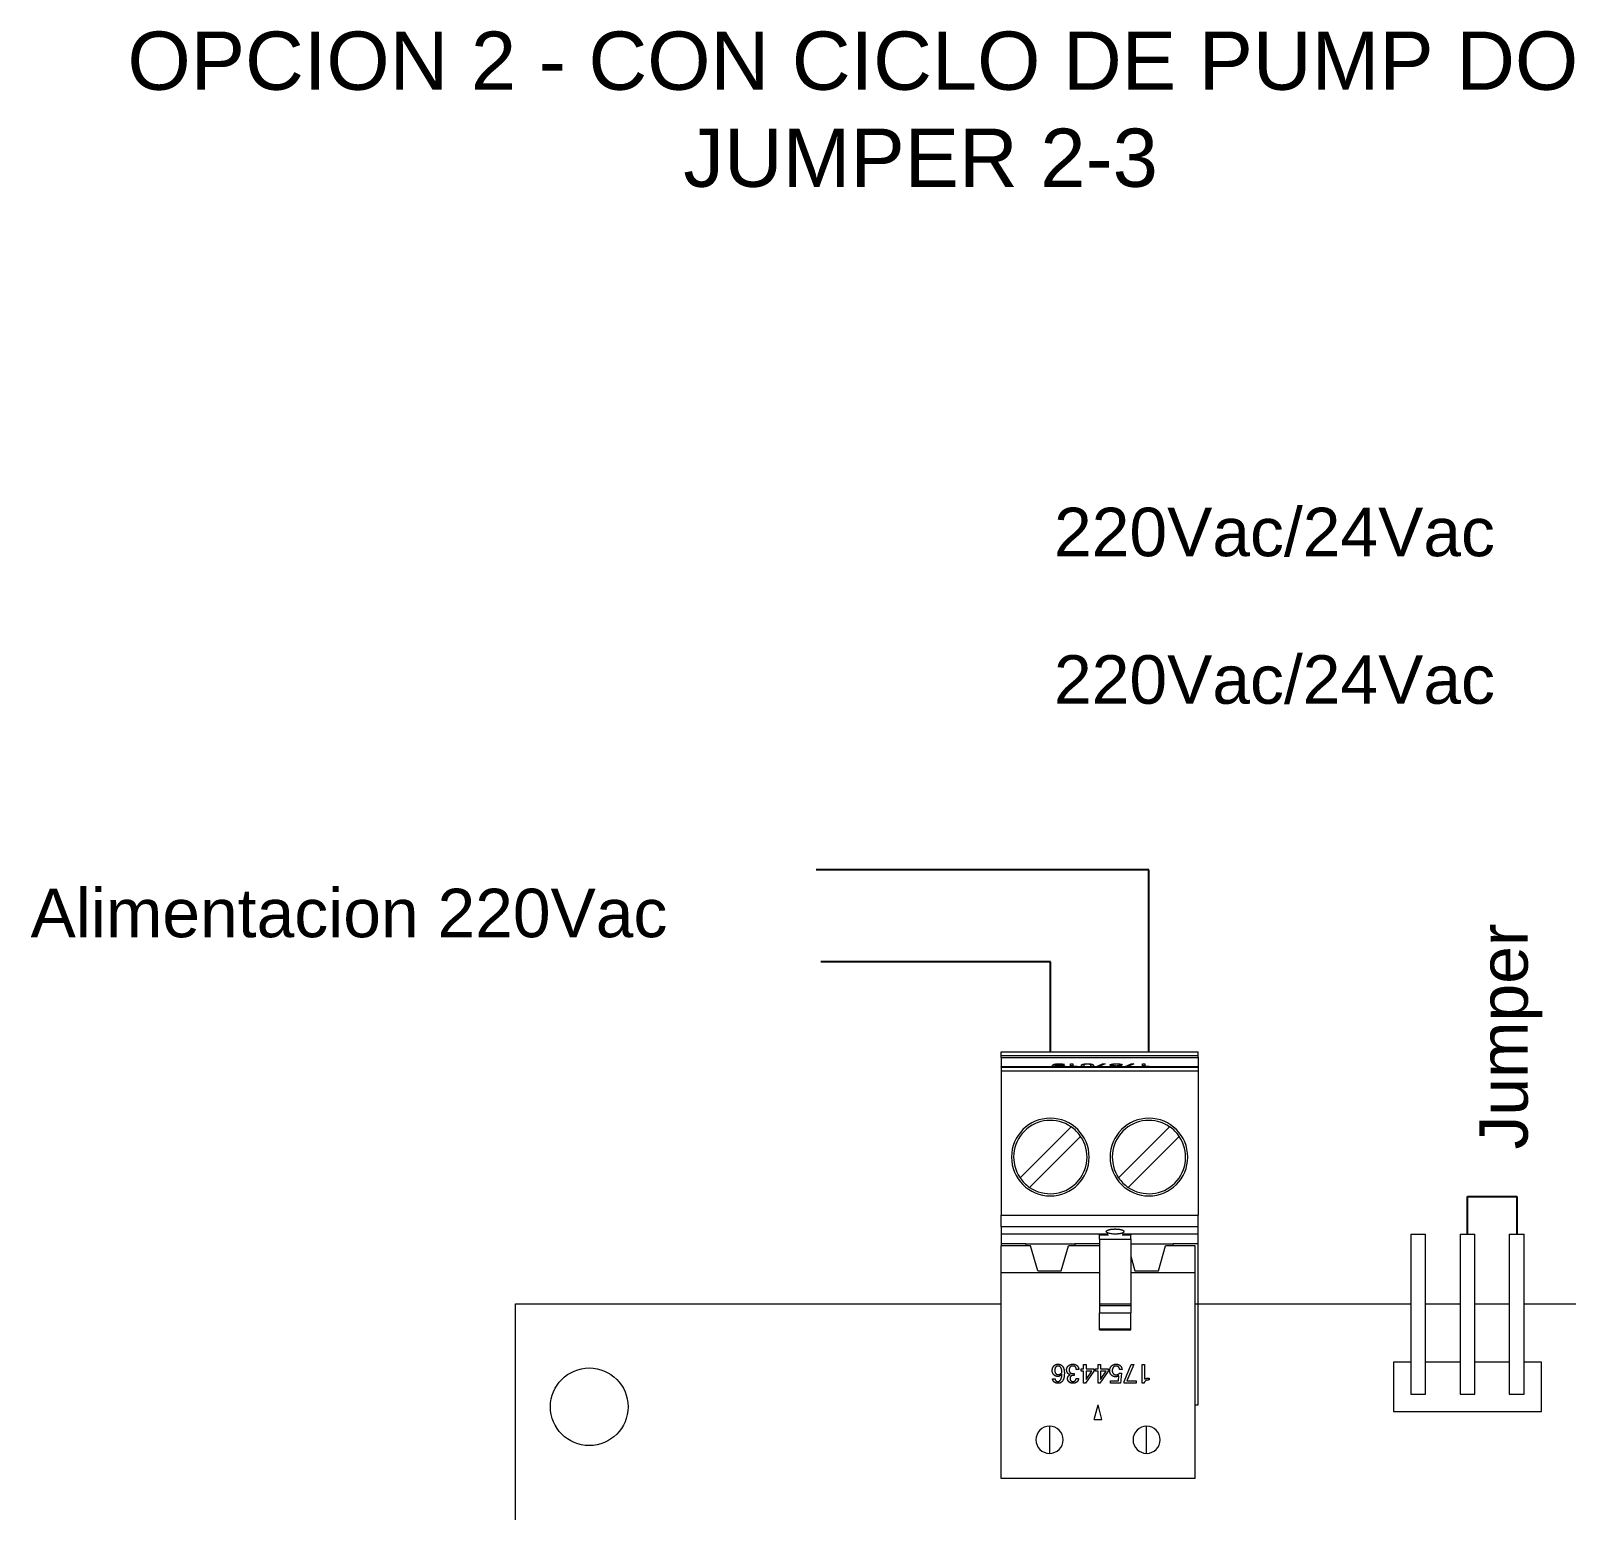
# Model space of a CAD drawing. Header units: millimetres. Extents: x -118 to 1430, y 370 to 1370.
# Drawn here: x 337.7 to 416.8, y 542.9 to 619.2 of the extents above; entities that cross this region are included whole.
import ezdxf

# ---------------------------------------------------------------- set-up
doc = ezdxf.new("R2010")
doc.units = ezdxf.units.MM
doc.layers.add('TANGENT EDGES', color=7, linetype='Continuous', lineweight=0)
doc.layers.add('VISIBLE', color=7, linetype='Continuous', lineweight=0)
doc.styles.get("Standard").update_dxf_attribs({"font": 'arial.ttf'})

msp = doc.modelspace()

# ---------------------------------------------------------------- linework, layer by layer
for p, q in [((395.324, 575.943), (378.182, 575.943)), ((395.324, 566.57), (395.324, 575.943)), ((390.244, 571.196), (378.418, 571.196)), ((390.244, 566.57), (390.244, 571.196)), ((411.73, 557.171), (411.73, 559.1)), ((411.73, 559.1), (414.27, 559.1)), ((414.27, 559.1), (414.27, 557.171))]:
    msp.add_line(p, q)
at = {"layer": 'TANGENT EDGES'}
for p, q in [((387.704, 566.37), (397.864, 566.37)), ((387.704, 565.766), (397.864, 565.766)), ((390.539, 565.804), (390.539, 565.79)), ((390.697, 565.944), (390.697, 565.927)), ((390.701, 565.883), (390.701, 565.866)), ((390.81, 565.8), (390.81, 565.79)), ((390.878, 565.934), (390.878, 565.903)), ((390.902, 565.868), (390.902, 565.79)), ((392.016, 565.805), (392.016, 565.79)), ((392.153, 565.944), (392.153, 565.927)), ((392.29, 565.805), (392.29, 565.79)), ((393.408, 565.927), (393.408, 565.846)), ((393.502, 565.859), (393.502, 565.835)), ((393.645, 565.944), (393.645, 565.927)), ((393.648, 565.849), (393.648, 565.831)), ((393.852, 565.932), (393.852, 565.898)), ((397.864, 565.566), (387.704, 565.566)), ((387.704, 558.14), (397.864, 558.14)), ((392.784, 557.138), (393.232, 557.138)), ((393.936, 557.138), (394.384, 557.138)), ((392.784, 553.115), (394.384, 553.115)), ((392.784, 552.294), (394.384, 552.294)), ((390.204, 547.27), (390.204, 545.87)), ((395.204, 545.87), (395.204, 547.27))]:
    msp.add_line(p, q, dxfattribs=at)
for centre, start, end in [((390.204, 546.57), 90, 270), ((390.204, 546.57), 270, 90), ((395.204, 546.57), 90, 270), ((395.204, 546.57), 270, 90)]:
    msp.add_arc(centre, 0.7, start, end, dxfattribs=at)
at = {"layer": 'VISIBLE'}
for p, q in [((387.704, 566.37), (387.704, 566.57)), ((387.704, 566.57), (397.864, 566.57)), ((397.864, 566.37), (397.864, 566.57)), ((387.704, 566.27), (387.704, 566.37)), ((387.704, 566.27), (387.704, 565.79)), ((387.704, 566.27), (397.864, 566.27)), ((397.864, 565.79), (387.704, 565.79)), ((387.704, 565.766), (387.704, 565.79)), ((387.704, 565.766), (387.704, 565.566)), ((390.459, 565.79), (390.445, 565.793)), ((390.482, 565.848), (390.482, 565.79)), ((390.483, 565.865), (390.483, 565.849)), ((390.968, 565.903), (390.842, 565.903)), ((390.858, 565.828), (390.858, 565.79)), ((391.282, 565.79), (391.282, 565.941)), ((391.282, 565.941), (391.405, 565.941)), ((391.405, 565.843), (391.282, 565.843)), ((391.405, 565.941), (391.405, 565.811)), ((391.405, 565.811), (391.405, 565.79)), ((391.634, 565.819), (391.634, 565.803)), ((391.969, 565.858), (391.969, 565.79)), ((392.337, 565.858), (392.337, 565.79)), ((392.584, 565.79), (392.931, 565.941)), ((392.584, 565.79), (392.584, 565.79)), ((393.068, 565.941), (392.713, 565.795)), ((392.713, 565.795), (392.713, 565.79)), ((392.713, 565.795), (393.202, 565.795)), ((392.931, 565.941), (392.931, 565.885)), ((392.931, 565.941), (393.068, 565.941)), ((393.202, 565.795), (393.202, 565.79)), ((393.365, 565.79), (393.365, 565.795)), ((393.365, 565.795), (393.772, 565.795)), ((393.446, 565.887), (393.446, 565.84)), ((393.772, 565.795), (393.793, 565.841)), ((393.772, 565.795), (393.772, 565.79)), ((393.793, 565.841), (393.793, 565.79)), ((393.82, 565.863), (393.82, 565.79)), ((393.82, 565.863), (393.917, 565.863)), ((393.951, 565.898), (393.824, 565.898)), ((393.917, 565.863), (393.883, 565.79)), ((394.067, 565.79), (394.415, 565.941)), ((394.067, 565.79), (394.067, 565.79)), ((394.552, 565.941), (394.196, 565.795)), ((394.196, 565.795), (394.685, 565.795)), ((394.196, 565.795), (394.196, 565.79)), ((394.415, 565.941), (394.415, 565.885)), ((394.415, 565.941), (394.552, 565.941)), ((394.685, 565.795), (394.685, 565.79)), ((394.991, 565.941), (395.113, 565.941)), ((394.991, 565.79), (394.991, 565.941)), ((395.113, 565.843), (394.991, 565.843)), ((395.113, 565.941), (395.113, 565.811)), ((395.113, 565.811), (395.113, 565.79)), ((395.343, 565.819), (395.343, 565.803)), ((397.864, 566.27), (397.864, 566.37)), ((397.864, 566.27), (397.864, 565.79)), ((397.864, 565.766), (397.864, 565.79)), ((397.864, 565.766), (397.864, 565.566)), ((387.704, 565.566), (387.704, 558.14)), ((397.864, 565.566), (397.864, 558.14)), ((391.311, 562.702), (388.682, 560.073)), ((393.762, 560.073), (396.391, 562.702)), ((389.177, 559.578), (391.806, 562.207)), ((396.886, 562.207), (394.257, 559.578)), ((387.704, 557.54), (387.704, 558.14)), ((397.864, 557.54), (397.864, 558.14)), ((387.704, 557.54), (387.704, 557.17)), ((397.864, 557.54), (387.704, 557.54)), ((393.203, 557.17), (387.704, 557.17)), ((387.704, 557.17), (387.704, 556.67)), ((392.784, 557.17), (392.784, 557.138)), ((392.784, 556.913), (392.784, 557.138)), ((397.864, 557.17), (393.966, 557.17)), ((394.384, 557.17), (394.384, 557.138)), ((394.384, 556.913), (394.384, 557.138)), ((397.864, 557.17), (397.864, 557.54)), ((397.864, 556.67), (397.864, 557.17)), ((408.809, 557.171), (409.571, 557.171)), ((408.809, 557.171), (408.809, 548.919)), ((409.571, 548.919), (409.571, 557.171)), ((411.349, 557.171), (412.111, 557.171)), ((411.349, 557.171), (411.349, 548.919)), ((412.111, 548.919), (412.111, 557.171)), ((413.889, 557.171), (413.889, 548.919)), ((413.889, 557.171), (414.651, 557.171)), ((414.651, 548.919), (414.651, 557.171)), ((387.704, 556.67), (387.704, 556.57)), ((388.989, 556.67), (387.704, 556.67)), ((389.229, 556.57), (387.704, 556.57)), ((387.704, 555.196), (387.704, 556.57)), ((388.989, 556.67), (391.499, 556.67)), ((388.989, 556.67), (388.989, 556.57)), ((389.599, 555.27), (389.229, 556.57)), ((390.809, 555.27), (391.179, 556.57)), ((392.784, 556.57), (391.179, 556.57)), ((392.784, 556.67), (391.499, 556.67)), ((391.499, 556.67), (391.499, 556.57)), ((392.784, 556.913), (392.784, 553.485)), ((392.784, 556.913), (394.384, 556.913)), ((394.384, 556.913), (394.384, 553.485)), ((394.384, 556.67), (396.579, 556.67)), ((395.809, 555.27), (396.179, 556.57)), ((397.704, 556.57), (396.179, 556.57)), ((396.579, 556.57), (396.579, 556.67)), ((397.864, 556.67), (396.579, 556.67)), ((397.704, 555.196), (397.704, 556.57)), ((397.864, 548.37), (397.864, 556.67)), ((394.384, 556.025), (394.599, 555.27)), ((387.704, 555.196), (392.784, 555.196)), ((387.704, 553.57), (387.704, 555.196)), ((389.599, 555.27), (390.809, 555.27)), ((394.384, 555.196), (397.704, 555.196)), ((394.599, 555.27), (395.809, 555.27)), ((397.704, 553.57), (397.704, 555.196)), ((362.689, 553.57), (387.704, 553.57)), ((362.689, 553.57), (387.704, 553.57)), ((362.689, 466.97), (362.689, 553.57)), ((387.704, 544.57), (387.704, 553.57)), ((392.784, 553.57), (394.384, 553.57)), ((392.784, 553.485), (392.784, 553.115)), ((392.784, 553.485), (394.384, 553.485)), ((392.784, 552.294), (392.784, 553.115)), ((394.384, 553.485), (394.384, 553.115)), ((394.384, 552.294), (394.384, 553.115)), ((397.704, 544.57), (397.704, 553.57)), ((397.704, 553.57), (408.809, 553.57)), ((409.571, 553.57), (411.349, 553.57)), ((409.571, 553.57), (411.349, 553.57)), ((412.111, 553.57), (413.889, 553.57)), ((412.111, 553.57), (413.889, 553.57)), ((414.651, 553.57), (432.952, 553.57)), ((392.784, 552.23), (392.784, 552.294)), ((392.784, 552.23), (394.384, 552.23)), ((394.384, 552.23), (394.384, 552.294)), ((391.418, 549.985), (391.465, 549.985)), ((391.465, 549.89), (391.437, 549.89)), ((391.465, 549.985), (391.465, 549.89)), ((391.709, 550.199), (391.582, 550.199)), ((391.83, 550.223), (391.959, 550.223)), ((391.83, 550.115), (391.83, 550.223)), ((391.959, 550.115), (391.83, 550.115)), ((391.959, 550.451), (392.082, 550.451)), ((391.959, 550.223), (391.959, 550.451)), ((391.959, 549.484), (391.959, 550.115)), ((392.489, 550.115), (392.055, 549.484)), ((392.082, 550.451), (392.082, 550.223)), ((392.082, 550.223), (392.489, 550.223)), ((392.082, 549.677), (392.375, 550.115)), ((392.082, 550.115), (392.082, 549.677)), ((392.375, 550.115), (392.082, 550.115)), ((392.489, 550.223), (392.489, 550.115)), ((392.572, 550.223), (392.7, 550.223)), ((392.572, 550.115), (392.572, 550.223)), ((392.7, 550.115), (392.572, 550.115)), ((392.7, 550.223), (392.7, 550.451)), ((392.7, 550.451), (392.823, 550.451)), ((392.7, 549.484), (392.7, 550.115)), ((393.231, 550.115), (392.797, 549.484)), ((392.823, 550.451), (392.823, 550.223)), ((392.823, 550.223), (393.231, 550.223)), ((392.823, 550.115), (392.823, 549.677)), ((392.823, 549.677), (393.116, 550.115)), ((393.116, 550.115), (392.823, 550.115)), ((393.231, 550.223), (393.231, 550.115)), ((393.757, 549.609), (393.778, 549.874)), ((393.806, 550), (393.903, 550)), ((393.937, 550.2), (393.81, 550.2)), ((393.903, 550), (393.862, 549.496)), ((394.053, 549.582), (394.4, 550.451)), ((394.537, 550.451), (394.181, 549.609)), ((394.4, 550.451), (394.537, 550.451)), ((394.976, 549.48), (394.976, 550.451)), ((394.976, 550.451), (395.099, 550.451)), ((395.099, 550.451), (395.099, 549.7)), ((407.92, 550.57), (407.92, 548.03)), ((408.809, 550.57), (407.92, 550.57)), ((411.349, 550.57), (409.571, 550.57)), ((413.889, 550.57), (412.111, 550.57)), ((415.54, 550.57), (414.651, 550.57)), ((415.54, 548.03), (415.54, 550.57)), ((390.357, 549.717), (390.483, 549.717)), ((391.571, 549.728), (391.697, 549.728)), ((392.055, 549.484), (391.959, 549.484)), ((392.797, 549.484), (392.7, 549.484)), ((393.35, 549.496), (393.35, 549.609)), ((393.35, 549.609), (393.757, 549.609)), ((393.862, 549.496), (393.35, 549.496)), ((394.053, 549.496), (394.053, 549.582)), ((394.671, 549.496), (394.053, 549.496)), ((394.181, 549.609), (394.671, 549.609)), ((394.671, 549.609), (394.671, 549.496)), ((395.071, 549.48), (394.976, 549.48)), ((395.328, 549.749), (395.328, 549.653)), ((392.503, 547.62), (392.704, 548.37)), ((392.905, 547.62), (392.704, 548.37)), ((397.704, 548.37), (397.864, 548.37)), ((408.809, 548.919), (409.571, 548.919)), ((411.349, 548.919), (412.111, 548.919)), ((413.889, 548.919), (414.651, 548.919)), ((392.503, 547.62), (392.905, 547.62)), ((407.92, 548.03), (415.54, 548.03)), ((397.704, 544.57), (387.704, 544.57))]:
    msp.add_line(p, q, dxfattribs=at)
msp.add_circle((366.489, 548.27), 2, dxfattribs=at)
for centre, radius, start, end in [((390.244, 561.14), 2, 90, 270), ((390.244, 561.14), 1.891, 135, 214.33655), ((390.244, 561.14), 1.891, 55.66345, 135), ((390.244, 561.14), 2, 270, 90), ((390.244, 561.14), 1.891, 34.33655, 55.66345), ((395.324, 561.14), 2, 90, 270), ((395.324, 561.14), 1.891, 135, 214.33655), ((395.324, 561.14), 1.891, 55.66345, 135), ((395.324, 561.14), 2, 270, 90), ((395.324, 561.14), 1.891, 34.33655, 55.66345), ((390.244, 561.14), 1.891, 315, 34.33655), ((395.324, 561.14), 1.891, 315, 34.33655), ((390.244, 561.14), 1.891, 214.33655, 235.66345), ((390.244, 561.14), 1.891, 235.66345, 315), ((395.324, 561.14), 1.891, 214.33655, 235.66345), ((395.324, 561.14), 1.891, 235.66345, 315)]:
    msp.add_arc(centre, radius, start, end, dxfattribs=at)
for points in [[(390.359, 565.853), (390.359, 565.944), (390.697, 565.944)], [(390.445, 565.793), (390.359, 565.814), (390.359, 565.853)], [(390.401, 565.807), (390.431, 565.822), (390.482, 565.831)], [(390.679, 565.866), (390.578, 565.866), (390.482, 565.848)], [(390.482, 565.848), (390.484, 565.82), (390.539, 565.804)], [(390.548, 565.911), (390.494, 565.895), (390.483, 565.865)], [(390.483, 565.865), (390.578, 565.883), (390.701, 565.883)], [(390.539, 565.804), (390.58, 565.793), (390.642, 565.79)], [(390.69, 565.927), (390.602, 565.927), (390.548, 565.911)], [(390.809, 565.855), (390.761, 565.866), (390.679, 565.866)], [(390.842, 565.903), (390.826, 565.927), (390.69, 565.927)], [(390.697, 565.944), (390.804, 565.944), (390.878, 565.934)], [(390.701, 565.883), (390.82, 565.883), (390.902, 565.868)], [(390.725, 565.79), (390.776, 565.792), (390.81, 565.8)], [(390.858, 565.828), (390.858, 565.845), (390.809, 565.855)], [(390.81, 565.8), (390.858, 565.811), (390.858, 565.828)], [(390.878, 565.934), (390.953, 565.923), (390.968, 565.903)], [(390.902, 565.868), (390.984, 565.853), (390.984, 565.829)], [(390.984, 565.829), (390.984, 565.806), (390.908, 565.79)], [(391.405, 565.811), (391.479, 565.819), (391.634, 565.819)], [(391.634, 565.803), (391.49, 565.803), (391.424, 565.79)], [(391.842, 565.858), (391.842, 565.944), (392.153, 565.944)], [(391.936, 565.79), (391.842, 565.811), (391.842, 565.858)], [(391.88, 565.809), (391.912, 565.825), (391.969, 565.834)], [(392.016, 565.912), (391.969, 565.897), (391.969, 565.858)], [(391.969, 565.858), (391.969, 565.82), (392.016, 565.805)], [(392.153, 565.927), (392.063, 565.927), (392.016, 565.912)], [(392.016, 565.805), (392.052, 565.793), (392.113, 565.79)], [(392.153, 565.944), (392.464, 565.944), (392.464, 565.858)], [(392.29, 565.912), (392.243, 565.927), (392.153, 565.927)], [(392.194, 565.79), (392.254, 565.793), (392.29, 565.805)], [(392.337, 565.858), (392.337, 565.897), (392.29, 565.912)], [(392.29, 565.805), (392.337, 565.82), (392.337, 565.858)], [(392.337, 565.834), (392.395, 565.825), (392.426, 565.809)], [(392.464, 565.858), (392.464, 565.811), (392.371, 565.79)], [(393.319, 565.885), (393.319, 565.91), (393.408, 565.927)], [(393.408, 565.846), (393.319, 565.86), (393.319, 565.885)], [(393.408, 565.927), (393.497, 565.944), (393.645, 565.944)], [(393.615, 565.831), (393.496, 565.831), (393.408, 565.846)], [(393.501, 565.916), (393.446, 565.904), (393.446, 565.887)], [(393.446, 565.887), (393.446, 565.869), (393.502, 565.859)], [(393.645, 565.927), (393.556, 565.927), (393.501, 565.916)], [(393.502, 565.859), (393.558, 565.849), (393.648, 565.849)], [(393.793, 565.841), (393.722, 565.831), (393.615, 565.831)], [(393.645, 565.944), (393.766, 565.944), (393.852, 565.932)], [(393.764, 565.92), (393.714, 565.927), (393.645, 565.927)], [(393.648, 565.849), (393.75, 565.849), (393.82, 565.863)], [(393.824, 565.898), (393.814, 565.913), (393.764, 565.92)], [(393.852, 565.932), (393.938, 565.921), (393.951, 565.898)], [(395.113, 565.811), (395.188, 565.819), (395.343, 565.819)], [(395.343, 565.803), (395.198, 565.803), (395.133, 565.79)], [(390.341, 550.14), (390.341, 550.276), (390.422, 550.371)], [(390.423, 549.919), (390.341, 550.006), (390.341, 550.14)], [(390.422, 550.371), (390.504, 550.467), (390.639, 550.467)], [(390.625, 549.832), (390.505, 549.832), (390.423, 549.919)], [(390.515, 550.307), (390.468, 550.243), (390.468, 550.148)], [(390.468, 550.148), (390.468, 550.052), (390.516, 549.99)], [(390.642, 550.371), (390.563, 550.371), (390.515, 550.307)], [(390.516, 549.99), (390.565, 549.928), (390.646, 549.928)], [(390.842, 549.935), (390.747, 549.832), (390.625, 549.832)], [(390.966, 550.004), (390.966, 549.48), (390.629, 549.48)], [(390.639, 550.467), (390.794, 550.467), (390.88, 550.347)], [(390.787, 550.283), (390.733, 550.371), (390.642, 550.371)], [(390.646, 549.928), (390.747, 549.928), (390.843, 550.031)], [(390.778, 549.669), (390.832, 549.762), (390.842, 549.935)], [(390.843, 550.031), (390.841, 550.195), (390.787, 550.283)], [(390.88, 550.347), (390.966, 550.228), (390.966, 550.004)], [(391.083, 550.169), (391.083, 550.302), (391.174, 550.384)], [(391.131, 550.015), (391.083, 550.081), (391.083, 550.169)], [(391.265, 549.927), (391.178, 549.949), (391.131, 550.015)], [(391.132, 549.728), (391.132, 549.789), (391.165, 549.843)], [(391.165, 549.843), (391.197, 549.898), (391.265, 549.927)], [(391.174, 550.384), (391.264, 550.467), (391.399, 550.467)], [(391.262, 550.315), (391.211, 550.26), (391.211, 550.172)], [(391.211, 550.172), (391.211, 550.082), (391.264, 550.034)], [(391.437, 549.89), (391.259, 549.89), (391.259, 549.725)], [(391.399, 550.371), (391.313, 550.371), (391.262, 550.315)], [(391.264, 550.034), (391.317, 549.985), (391.418, 549.985)], [(391.399, 550.467), (391.533, 550.467), (391.618, 550.393)], [(391.535, 550.32), (391.487, 550.371), (391.399, 550.371)], [(391.582, 550.199), (391.582, 550.269), (391.535, 550.32)], [(391.618, 550.393), (391.703, 550.32), (391.709, 550.199)], [(393.304, 550.126), (393.304, 550.273), (393.394, 550.37)], [(393.393, 549.902), (393.304, 549.986), (393.304, 550.126)], [(393.601, 549.817), (393.482, 549.817), (393.393, 549.902)], [(393.394, 550.37), (393.483, 550.467), (393.63, 550.467)], [(393.487, 550.303), (393.432, 550.236), (393.432, 550.138)], [(393.432, 550.138), (393.432, 550.037), (393.488, 549.979)], [(393.63, 550.371), (393.542, 550.371), (393.487, 550.303)], [(393.488, 549.979), (393.544, 549.921), (393.633, 549.921)], [(393.778, 549.874), (393.707, 549.817), (393.601, 549.817)], [(393.63, 550.467), (393.751, 550.467), (393.837, 550.4)], [(393.75, 550.329), (393.7, 550.371), (393.63, 550.371)], [(393.633, 549.921), (393.735, 549.921), (393.806, 550)], [(393.81, 550.2), (393.8, 550.287), (393.75, 550.329)], [(393.837, 550.4), (393.923, 550.333), (393.937, 550.2)], [(390.447, 549.54), (390.373, 549.6), (390.357, 549.717)], [(390.629, 549.48), (390.522, 549.48), (390.447, 549.54)], [(390.483, 549.717), (390.499, 549.576), (390.635, 549.576)], [(390.635, 549.576), (390.723, 549.576), (390.778, 549.669)], [(391.207, 549.549), (391.132, 549.619), (391.132, 549.728)], [(391.41, 549.48), (391.283, 549.48), (391.207, 549.549)], [(391.259, 549.725), (391.259, 549.653), (391.298, 549.614)], [(391.298, 549.614), (391.337, 549.576), (391.408, 549.576)], [(391.408, 549.576), (391.553, 549.576), (391.571, 549.728)], [(391.604, 549.543), (391.526, 549.48), (391.41, 549.48)], [(391.697, 549.728), (391.683, 549.607), (391.604, 549.543)], [(395.328, 549.653), (395.104, 549.653), (395.071, 549.48)], [(395.099, 549.7), (395.173, 549.749), (395.328, 549.749)]]:
    msp.add_open_spline(points, degree=2, dxfattribs=at)
for points, knots in [([(393.13, 557.284), (393.128, 557.289), (393.127, 557.293), (393.126, 557.297), (393.126, 557.302), (393.126, 557.307), (393.128, 557.312), (393.129, 557.317), (393.131, 557.322), (393.135, 557.328), (393.139, 557.333), (393.143, 557.338), (393.149, 557.343)], [0.6597773, 0.6597773, 0.6597773, 0.6597773, 0.7028642, 0.7028642, 0.7028642, 0.7568669, 0.7568669, 0.7568669, 0.8111794, 0.8111794, 0.8111794, 0.8654371, 0.8654371, 0.8654371, 0.8654371]), ([(393.584, 557.17), (393.566, 557.17), (393.548, 557.171), (393.53, 557.171), (393.512, 557.172), (393.495, 557.173), (393.477, 557.174), (393.442, 557.176), (393.408, 557.18), (393.376, 557.185), (393.344, 557.189), (393.314, 557.195), (393.287, 557.202), (393.273, 557.205), (393.26, 557.209), (393.248, 557.212), (393.236, 557.216), (393.224, 557.22), (393.213, 557.224), (393.203, 557.229), (393.193, 557.233), (393.184, 557.237), (393.175, 557.242), (393.168, 557.247), (393.161, 557.251), (393.154, 557.256), (393.148, 557.261), (393.143, 557.266), (393.138, 557.271), (393.134, 557.276), (393.131, 557.281), (393.131, 557.282), (393.13, 557.283), (393.13, 557.284)], [0, 0, 0, 0, 0.054, 0.054, 0.054, 0.1081119, 0.1081119, 0.1081119, 0.2160335, 0.2160335, 0.2160335, 0.3239429, 0.3239429, 0.3239429, 0.3778641, 0.3778641, 0.3778641, 0.4319972, 0.4319972, 0.4319972, 0.4862463, 0.4862463, 0.4862463, 0.5402406, 0.5402406, 0.5402406, 0.5943776, 0.5943776, 0.5943776, 0.6487161, 0.6487161, 0.6487161, 0.6597773, 0.6597773, 0.6597773, 0.6597773]), ([(393.149, 557.343), (393.152, 557.346), (393.156, 557.348), (393.16, 557.351), (393.164, 557.354), (393.169, 557.357), (393.174, 557.36), (393.179, 557.363), (393.184, 557.366), (393.189, 557.368), (393.195, 557.371), (393.201, 557.374), (393.207, 557.376), (393.213, 557.379), (393.22, 557.381), (393.227, 557.384), (393.234, 557.386), (393.241, 557.389), (393.248, 557.391), (393.263, 557.395), (393.279, 557.4), (393.296, 557.404)], [0.8611269, 0.8611269, 0.8611269, 0.8611269, 0.8938324, 0.8938324, 0.8938324, 0.9265792, 0.9265792, 0.9265792, 0.959467, 0.959467, 0.959467, 0.9924119, 0.9924119, 0.9924119, 1.0253249, 1.0253249, 1.0253249, 1.0581198, 1.0581198, 1.0581198, 1.1235306, 1.1235306, 1.1235306, 1.1235306]), ([(393.296, 557.404), (393.306, 557.406), (393.317, 557.408), (393.327, 557.41), (393.338, 557.412), (393.349, 557.414), (393.36, 557.416), (393.372, 557.418), (393.383, 557.42), (393.395, 557.421), (393.407, 557.423), (393.419, 557.424), (393.431, 557.425), (393.444, 557.427), (393.456, 557.428), (393.469, 557.429), (393.481, 557.43), (393.494, 557.43), (393.507, 557.431), (393.519, 557.432), (393.532, 557.432), (393.545, 557.432), (393.558, 557.433), (393.571, 557.433), (393.584, 557.433)], [1.1221288, 1.1221288, 1.1221288, 1.1221288, 1.1611473, 1.1611473, 1.1611473, 1.2000646, 1.2000646, 1.2000646, 1.2390162, 1.2390162, 1.2390162, 1.2780027, 1.2780027, 1.2780027, 1.316905, 1.316905, 1.316905, 1.3558904, 1.3558904, 1.3558904, 1.394915, 1.394915, 1.394915, 1.4338398, 1.4338398, 1.4338398, 1.4338398]), ([(393.584, 557.433), (393.596, 557.433), (393.608, 557.433), (393.62, 557.432), (393.632, 557.432), (393.644, 557.432), (393.656, 557.431), (393.668, 557.431), (393.679, 557.43), (393.691, 557.429), (393.703, 557.428), (393.714, 557.428), (393.725, 557.426), (393.737, 557.425), (393.748, 557.424), (393.759, 557.423), (393.77, 557.422), (393.781, 557.42), (393.792, 557.419), (393.802, 557.417), (393.813, 557.415), (393.823, 557.414), (393.833, 557.412), (393.843, 557.41), (393.853, 557.408), (393.862, 557.406), (393.872, 557.404), (393.881, 557.402), (393.89, 557.399), (393.899, 557.397), (393.907, 557.395), (393.916, 557.392), (393.924, 557.39), (393.932, 557.387), (393.939, 557.385), (393.947, 557.382), (393.954, 557.379), (393.961, 557.376), (393.968, 557.373), (393.974, 557.371), (393.98, 557.368), (393.986, 557.365), (393.992, 557.362), (393.997, 557.358), (394.002, 557.355), (394.007, 557.352), (394.011, 557.349), (394.016, 557.346), (394.019, 557.343)], [1.4329539, 1.4329539, 1.4329539, 1.4329539, 1.4688088, 1.4688088, 1.4688088, 1.5047575, 1.5047575, 1.5047575, 1.5406875, 1.5406875, 1.5406875, 1.5764951, 1.5764951, 1.5764951, 1.6123262, 1.6123262, 1.6123262, 1.6481983, 1.6481983, 1.6481983, 1.6840015, 1.6840015, 1.6840015, 1.7198212, 1.7198212, 1.7198212, 1.7556962, 1.7556962, 1.7556962, 1.7915158, 1.7915158, 1.7915158, 1.827353, 1.827353, 1.827353, 1.8633412, 1.8633412, 1.8633412, 1.899371, 1.899371, 1.899371, 1.9353274, 1.9353274, 1.9353274, 1.9711343, 1.9711343, 1.9711343, 2.0070686, 2.0070686, 2.0070686, 2.0070686]), ([(394.038, 557.284), (394.038, 557.283), (394.037, 557.282), (394.037, 557.281), (394.034, 557.276), (394.03, 557.271), (394.025, 557.266), (394.02, 557.261), (394.015, 557.256), (394.008, 557.251), (394.001, 557.247), (393.993, 557.242), (393.984, 557.237), (393.975, 557.233), (393.966, 557.229), (393.955, 557.224), (393.944, 557.22), (393.933, 557.216), (393.921, 557.212), (393.908, 557.209), (393.895, 557.205), (393.882, 557.202), (393.868, 557.198), (393.854, 557.195), (393.839, 557.192), (393.831, 557.191), (393.824, 557.19), (393.816, 557.188), (393.808, 557.187), (393.8, 557.186), (393.792, 557.185), (393.776, 557.182), (393.76, 557.18), (393.743, 557.178), (393.734, 557.177), (393.726, 557.177), (393.717, 557.176), (393.709, 557.175), (393.7, 557.174), (393.691, 557.174), (393.674, 557.173), (393.656, 557.172), (393.638, 557.171), (393.62, 557.171), (393.602, 557.17), (393.584, 557.17)], [2.2105486, 2.2105486, 2.2105486, 2.2105486, 2.2216247, 2.2216247, 2.2216247, 2.2759317, 2.2759317, 2.2759317, 2.3299268, 2.3299268, 2.3299268, 2.3840773, 2.3840773, 2.3840773, 2.4384124, 2.4384124, 2.4384124, 2.4925399, 2.4925399, 2.4925399, 2.5464815, 2.5464815, 2.5464815, 2.6005234, 2.6005234, 2.6005234, 2.6274693, 2.6274693, 2.6274693, 2.6544262, 2.6544262, 2.6544262, 2.70843, 2.70843, 2.70843, 2.7353823, 2.7353823, 2.7353823, 2.7623324, 2.7623324, 2.7623324, 2.816373, 2.816373, 2.816373, 2.8702953, 2.8702953, 2.8702953, 2.8702953]), ([(394.019, 557.343), (394.025, 557.338), (394.03, 557.333), (394.033, 557.328), (394.037, 557.322), (394.039, 557.317), (394.041, 557.312), (394.044, 557.303), (394.043, 557.294), (394.038, 557.284)], [2.0048581, 2.0048581, 2.0048581, 2.0048581, 2.0591781, 2.0591781, 2.0591781, 2.1134097, 2.1134097, 2.1134097, 2.2105486, 2.2105486, 2.2105486, 2.2105486])]:
    msp.add_open_spline(points, degree=3, knots=knots, dxfattribs=at)

# ---------------------------------------------------------------- texts
for s, width, insert, char_height, attachment_point in [('OPCION 2 - CON CICLO DE PUMP DOWN\\PJUMPER 2-3', 161.22937, (383.56, 615.117), 3, 5), ('220Vac/24Vac', 26.81393, (390.433, 594.603), 2.5, 1), ('220Vac/24Vac', 26.81393, (390.433, 587), 2.5, 1), ('Alimentacion 220Vac', 58.21415, (337.707, 574.968), 2.5, 1)]:
    msp.add_mtext_dynamic_manual_height_columns(s, width=width, gutter_width=12.5, heights=[0], dxfattribs=dict(insert=insert, char_height=char_height, attachment_point=attachment_point))
at = {"insert": (412.341, 561.531), "char_height": 2.5, "attachment_point": 1, "rotation": 90}
msp.add_mtext_dynamic_manual_height_columns('Jumper', width=26.81393, gutter_width=12.5, heights=[0], dxfattribs=at)

doc.saveas('drawing.dxf')
